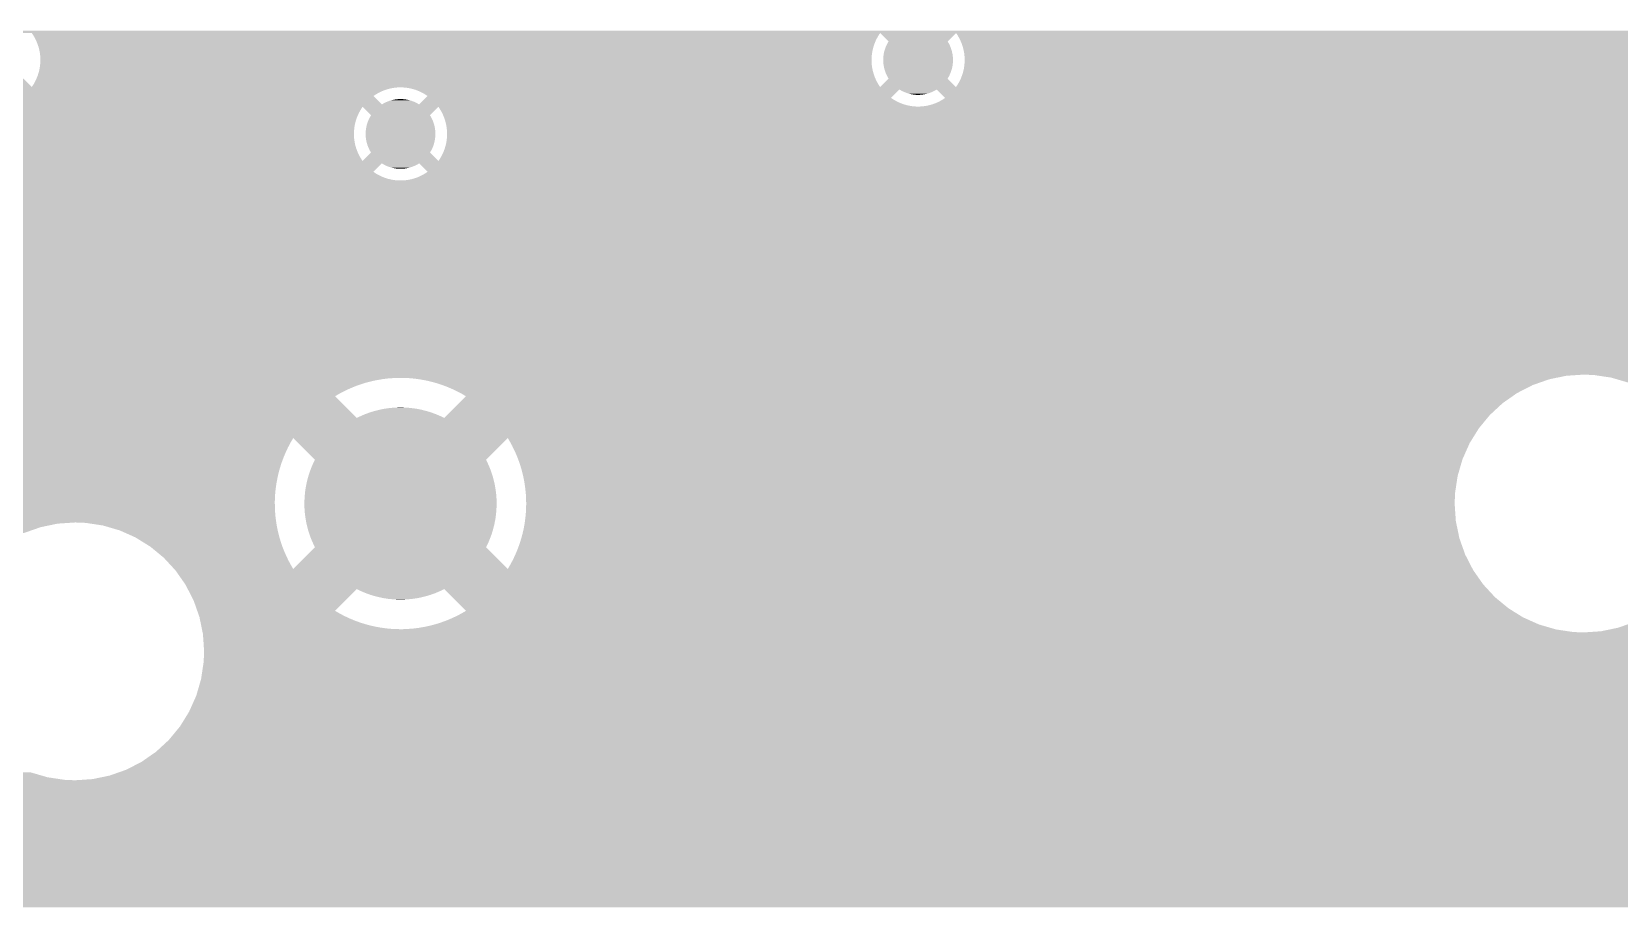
# Model space of a CAD drawing. Extents: x 295 to 953, y 10 to 290.
# Drawn here: x 784.53 to 815.89, y 186.92 to 204.16 of the extents above; entities that cross this region are included whole.
import ezdxf

# ---------------------------------------------------------------- set-up
doc = ezdxf.new("R2010")
doc.units = 0
doc.header["$LTSCALE"] = 5
doc.header["$MEASUREMENT"] = 0
doc.layers.add('GND', color=7, linetype='CONTINUOUS')

msp = doc.modelspace()

# ---------------------------------------------------------------- linework, layer by layer
at = {"layer": 'GND'}
for points in [[(728.494, 204.137), (728.574, 204.186), (862.053, 204.137), (862.053, 204.186)], [(784.556, 204.1), (784.531, 204.137), (801.264, 204.1), (801.289, 204.137)], [(801.455, 203.971), (801.289, 204.137), (802.621, 203.971), (802.787, 204.137)], [(802.813, 204.1), (802.787, 204.137), (862.053, 204.1), (862.053, 204.137)], [(784.566, 204.083), (784.556, 204.1), (801.253, 204.083), (801.264, 204.1)], [(784.59, 204.043), (784.566, 204.083), (801.231, 204.043), (801.253, 204.083)], [(784.599, 204.025), (784.59, 204.043), (801.221, 204.025), (801.231, 204.043)], [(784.619, 203.985), (784.599, 204.025), (801.201, 203.985), (801.221, 204.025)], [(784.627, 203.966), (784.619, 203.985), (801.193, 203.966), (801.201, 203.985)], [(784.644, 203.924), (784.627, 203.966), (801.176, 203.924), (801.193, 203.966)], [(784.65, 203.905), (784.644, 203.924), (801.169, 203.905), (801.176, 203.924)], [(784.665, 203.862), (784.65, 203.905), (801.156, 203.862), (801.169, 203.905)], [(784.67, 203.842), (784.665, 203.862), (801.15, 203.842), (801.156, 203.862)], [(784.681, 203.798), (784.67, 203.842), (801.139, 203.798), (801.15, 203.842)], [(801.37, 203.772), (801.383, 203.817), (802.706, 203.772), (802.693, 203.817)], [(801.383, 203.817), (801.386, 203.826), (802.693, 203.817), (802.69, 203.826)], [(801.386, 203.826), (801.403, 203.871), (802.69, 203.826), (802.673, 203.871)], [(801.403, 203.871), (801.407, 203.879), (802.673, 203.871), (802.67, 203.879)], [(801.407, 203.879), (801.427, 203.922), (802.67, 203.879), (802.649, 203.922)], [(801.427, 203.922), (801.432, 203.93), (802.649, 203.922), (802.645, 203.93)], [(801.432, 203.93), (801.455, 203.971), (802.645, 203.93), (802.621, 203.971)], [(802.846, 204.043), (802.813, 204.1), (862.053, 204.043), (862.053, 204.1)], [(802.875, 203.985), (802.846, 204.043), (862.053, 203.985), (862.053, 204.043)], [(802.9, 203.924), (802.875, 203.985), (862.053, 203.924), (862.053, 203.985)], [(802.921, 203.862), (802.9, 203.924), (862.053, 203.862), (862.053, 203.924)], [(802.937, 203.798), (802.921, 203.862), (862.053, 203.798), (862.053, 203.862)], [(784.685, 203.779), (784.681, 203.798), (801.135, 203.779), (801.139, 203.798)], [(784.693, 203.734), (784.685, 203.779), (801.128, 203.734), (801.135, 203.779)], [(784.695, 203.714), (784.693, 203.734), (801.125, 203.714), (801.128, 203.734)], [(784.7, 203.669), (784.695, 203.714), (801.121, 203.669), (801.125, 203.714)], [(784.695, 203.492), (784.697, 203.517), (801.125, 203.492), (801.122, 203.517)], [(784.697, 203.517), (784.701, 203.558), (801.122, 203.517), (801.12, 203.558)], [(784.7, 203.648), (784.7, 203.669), (801.119, 203.648), (801.121, 203.669)], [(784.702, 203.603), (784.7, 203.648), (801.118, 203.603), (801.119, 203.648)], [(784.701, 203.583), (784.702, 203.603), (801.118, 203.583), (801.118, 203.603)], [(784.701, 203.558), (784.701, 203.583), (801.12, 203.558), (801.118, 203.583)], [(801.349, 203.603), (801.35, 203.651), (802.727, 203.603), (802.725, 203.651)], [(801.351, 203.555), (801.349, 203.603), (802.726, 203.555), (802.727, 203.603)], [(801.35, 203.651), (801.351, 203.66), (802.725, 203.651), (802.725, 203.66)], [(801.351, 203.66), (801.357, 203.707), (802.725, 203.66), (802.719, 203.707)], [(801.351, 203.546), (801.351, 203.555), (802.725, 203.546), (802.726, 203.555)], [(801.357, 203.499), (801.351, 203.546), (802.72, 203.499), (802.725, 203.546)], [(801.357, 203.707), (801.358, 203.716), (802.719, 203.707), (802.718, 203.716)], [(801.358, 203.716), (801.367, 203.763), (802.718, 203.716), (802.708, 203.763)], [(801.367, 203.763), (801.37, 203.772), (802.708, 203.763), (802.706, 203.772)], [(802.949, 203.734), (802.937, 203.798), (862.053, 203.734), (862.053, 203.798)], [(802.956, 203.669), (802.949, 203.734), (862.053, 203.669), (862.053, 203.734)], [(802.951, 203.492), (802.957, 203.558), (862.053, 203.492), (862.053, 203.558)], [(802.958, 203.603), (802.956, 203.669), (862.053, 203.603), (862.053, 203.669)], [(802.957, 203.558), (802.958, 203.603), (862.053, 203.558), (862.053, 203.603)], [(783.033, 203.069), (783.199, 203.235), (784.531, 203.069), (784.365, 203.235)], [(784.599, 203.181), (784.61, 203.203), (801.221, 203.181), (801.209, 203.203)], [(784.61, 203.203), (784.627, 203.24), (801.209, 203.203), (801.193, 203.24)], [(784.627, 203.24), (784.636, 203.263), (801.193, 203.24), (801.183, 203.263)], [(784.636, 203.263), (784.651, 203.301), (801.183, 203.263), (801.17, 203.301)], [(784.651, 203.301), (784.658, 203.325), (801.17, 203.301), (801.161, 203.325)], [(784.658, 203.325), (784.67, 203.364), (801.161, 203.325), (801.15, 203.364)], [(784.67, 203.364), (784.676, 203.388), (801.15, 203.364), (801.143, 203.388)], [(784.676, 203.388), (784.685, 203.427), (801.143, 203.388), (801.135, 203.427)], [(784.685, 203.427), (784.689, 203.452), (801.135, 203.427), (801.13, 203.452)], [(784.689, 203.452), (784.695, 203.492), (801.13, 203.452), (801.125, 203.492)], [(801.289, 203.069), (801.455, 203.235), (802.787, 203.069), (802.621, 203.235)], [(801.358, 203.49), (801.357, 203.499), (802.718, 203.49), (802.72, 203.499)], [(801.368, 203.443), (801.358, 203.49), (802.709, 203.443), (802.718, 203.49)], [(801.37, 203.434), (801.368, 203.443), (802.706, 203.434), (802.709, 203.443)], [(801.383, 203.389), (801.37, 203.434), (802.693, 203.389), (802.706, 203.434)], [(801.386, 203.38), (801.383, 203.389), (802.69, 203.38), (802.693, 203.389)], [(801.403, 203.335), (801.386, 203.38), (802.673, 203.335), (802.69, 203.38)], [(801.406, 203.327), (801.403, 203.335), (802.669, 203.327), (802.673, 203.335)], [(801.427, 203.284), (801.406, 203.327), (802.649, 203.284), (802.669, 203.327)], [(801.431, 203.276), (801.427, 203.284), (802.645, 203.276), (802.649, 203.284)], [(801.455, 203.235), (801.431, 203.276), (802.621, 203.235), (802.645, 203.276)], [(802.855, 203.181), (802.883, 203.24), (862.053, 203.181), (862.053, 203.24)], [(802.883, 203.24), (802.907, 203.301), (862.053, 203.24), (862.053, 203.301)], [(802.907, 203.301), (802.926, 203.364), (862.053, 203.301), (862.053, 203.364)], [(802.926, 203.364), (802.941, 203.427), (862.053, 203.364), (862.053, 203.427)], [(802.941, 203.427), (802.951, 203.492), (862.053, 203.427), (862.053, 203.492)], [(747.562, 203.062), (747.561, 203.069), (862.053, 203.062), (862.053, 203.069)], [(747.562, 203.059), (747.562, 203.062), (791.729, 203.059), (791.794, 203.062)], [(747.563, 203.05), (747.562, 203.059), (791.664, 203.05), (791.729, 203.059)], [(747.564, 203.037), (747.563, 203.05), (791.6, 203.037), (791.664, 203.05)], [(747.566, 203.02), (747.564, 203.037), (791.538, 203.02), (791.6, 203.037)], [(784.172, 202.998), (784.15, 203.02), (791.475, 202.998), (791.537, 203.02)], [(784.15, 203.02), (784.15, 203.02), (791.537, 203.02), (791.538, 203.02)], [(784.199, 202.971), (784.172, 202.998), (791.415, 202.971), (791.475, 202.998)], [(784.229, 202.941), (784.199, 202.971), (791.357, 202.941), (791.415, 202.971)], [(784.264, 202.906), (784.229, 202.941), (791.301, 202.906), (791.357, 202.941)], [(784.278, 202.892), (784.264, 202.906), (791.28, 202.892), (791.301, 202.906)], [(784.316, 202.854), (784.278, 202.892), (791.318, 202.854), (791.28, 202.892)], [(784.531, 203.069), (784.545, 203.089), (801.289, 203.069), (801.275, 203.089)], [(784.545, 203.089), (784.567, 203.123), (801.275, 203.089), (801.253, 203.123)], [(784.567, 203.123), (784.579, 203.145), (801.253, 203.123), (801.24, 203.145)], [(784.579, 203.145), (784.599, 203.181), (801.24, 203.145), (801.221, 203.181)], [(791.86, 203.061), (791.794, 203.062), (862.053, 203.061), (862.053, 203.062)], [(791.925, 203.056), (791.86, 203.061), (862.053, 203.056), (862.053, 203.061)], [(791.99, 203.046), (791.925, 203.056), (862.053, 203.046), (862.053, 203.056)], [(792.054, 203.031), (791.99, 203.046), (862.053, 203.031), (862.053, 203.046)], [(792.089, 203.02), (792.054, 203.031), (862.053, 203.02), (862.053, 203.031)], [(792.117, 203.012), (792.089, 203.02), (801.661, 203.012), (801.67, 203.02)], [(792.178, 202.988), (792.117, 203.012), (801.638, 202.988), (801.661, 203.012)], [(792.237, 202.96), (792.178, 202.988), (801.61, 202.96), (801.638, 202.988)], [(792.294, 202.928), (792.237, 202.96), (801.578, 202.928), (801.61, 202.96)], [(792.349, 202.892), (792.294, 202.928), (801.541, 202.892), (801.578, 202.928)], [(792.311, 202.854), (792.349, 202.892), (801.504, 202.854), (801.541, 202.892)], [(801.704, 203), (801.67, 203.02), (802.373, 203), (802.406, 203.02)], [(801.719, 202.992), (801.704, 203), (802.356, 202.992), (802.373, 203)], [(801.755, 202.975), (801.719, 202.992), (802.322, 202.975), (802.356, 202.992)], [(801.771, 202.968), (801.755, 202.975), (802.304, 202.968), (802.322, 202.975)], [(801.808, 202.954), (801.771, 202.968), (802.27, 202.954), (802.304, 202.968)], [(801.824, 202.948), (801.808, 202.954), (802.251, 202.948), (802.27, 202.954)], [(801.863, 202.937), (801.824, 202.948), (802.215, 202.937), (802.251, 202.948)], [(801.878, 202.932), (801.863, 202.937), (802.195, 202.932), (802.215, 202.937)], [(801.919, 202.925), (801.878, 202.932), (802.16, 202.925), (802.195, 202.932)], [(801.934, 202.922), (801.919, 202.925), (802.138, 202.922), (802.16, 202.925)], [(801.977, 202.917), (801.934, 202.922), (802.104, 202.917), (802.138, 202.922)], [(801.99, 202.915), (801.977, 202.917), (802.076, 202.915), (802.104, 202.917)], [(802.047, 202.914), (801.99, 202.915), (802.047, 202.914), (802.076, 202.915)], [(802.572, 202.854), (802.406, 203.02), (862.053, 202.854), (862.053, 203.02)], [(802.787, 203.069), (802.823, 203.123), (862.053, 203.069), (862.053, 203.123)], [(802.823, 203.123), (802.855, 203.181), (862.053, 203.123), (862.053, 203.181)], [(747.51, 202.506), (747.535, 202.565), (790.969, 202.506), (790.997, 202.565)], [(747.535, 202.565), (747.547, 202.622), (790.997, 202.565), (791.029, 202.622)], [(747.547, 202.622), (747.557, 202.677), (791.029, 202.622), (791.065, 202.677)], [(747.557, 202.677), (747.559, 202.683), (862.053, 202.677), (862.053, 202.683)], [(783.802, 202.683), (783.818, 202.684), (802.058, 202.683), (801.993, 202.684)], [(783.818, 202.684), (783.867, 202.687), (801.993, 202.684), (801.959, 202.687)], [(783.867, 202.687), (783.888, 202.69), (801.959, 202.687), (801.927, 202.69)], [(783.888, 202.69), (783.932, 202.695), (801.927, 202.69), (801.891, 202.695)], [(783.932, 202.695), (783.955, 202.7), (801.891, 202.695), (801.863, 202.7)], [(783.955, 202.7), (783.997, 202.708), (801.863, 202.7), (801.826, 202.708)], [(783.997, 202.708), (784.019, 202.715), (801.826, 202.708), (801.799, 202.715)], [(784.019, 202.715), (784.058, 202.725), (801.799, 202.715), (801.764, 202.725)], [(784.058, 202.725), (784.06, 202.726), (791.446, 202.725), (791.446, 202.726)], [(784.06, 202.726), (784.122, 202.748), (791.446, 202.726), (791.424, 202.748)], [(784.122, 202.748), (784.182, 202.774), (791.424, 202.748), (791.398, 202.774)], [(784.182, 202.774), (784.24, 202.805), (791.398, 202.774), (791.367, 202.805)], [(784.24, 202.805), (784.295, 202.84), (791.367, 202.805), (791.332, 202.84)], [(784.295, 202.84), (784.316, 202.854), (791.332, 202.84), (791.318, 202.854)], [(791.232, 202.511), (791.065, 202.677), (792.397, 202.511), (792.564, 202.677)], [(791.446, 202.725), (791.48, 202.745), (792.183, 202.725), (792.148, 202.745)], [(791.48, 202.745), (791.497, 202.754), (792.148, 202.745), (792.133, 202.754)], [(791.497, 202.754), (791.53, 202.771), (792.133, 202.754), (792.098, 202.771)], [(791.53, 202.771), (791.548, 202.778), (792.098, 202.771), (792.082, 202.778)], [(791.548, 202.778), (791.583, 202.792), (792.082, 202.778), (792.045, 202.792)], [(791.583, 202.792), (791.602, 202.798), (792.045, 202.792), (792.029, 202.798)], [(791.602, 202.798), (791.637, 202.809), (792.029, 202.798), (791.99, 202.809)], [(791.637, 202.809), (791.657, 202.813), (791.99, 202.809), (791.974, 202.813)], [(791.657, 202.813), (791.693, 202.821), (791.974, 202.813), (791.934, 202.821)], [(791.693, 202.821), (791.714, 202.824), (791.934, 202.821), (791.919, 202.824)], [(791.714, 202.824), (791.749, 202.829), (791.919, 202.824), (791.876, 202.829)], [(791.749, 202.829), (791.776, 202.83), (791.876, 202.829), (791.862, 202.83)], [(791.776, 202.83), (791.805, 202.832), (791.862, 202.83), (791.805, 202.832)], [(792.183, 202.725), (792.191, 202.734), (801.764, 202.725), (801.736, 202.734)], [(792.191, 202.734), (792.215, 202.758), (801.736, 202.734), (801.675, 202.758)], [(792.215, 202.758), (792.243, 202.786), (801.675, 202.758), (801.616, 202.786)], [(792.243, 202.786), (792.275, 202.818), (801.616, 202.786), (801.558, 202.818)], [(792.275, 202.818), (792.311, 202.854), (801.558, 202.818), (801.504, 202.854)], [(792.589, 202.639), (792.564, 202.677), (862.053, 202.639), (862.053, 202.677)], [(792.623, 202.583), (792.589, 202.639), (862.053, 202.583), (862.053, 202.639)], [(792.652, 202.524), (792.623, 202.583), (862.053, 202.524), (862.053, 202.583)], [(802.058, 202.683), (802.124, 202.687), (862.053, 202.683), (862.053, 202.687)], [(802.124, 202.687), (802.189, 202.695), (862.053, 202.687), (862.053, 202.695)], [(802.189, 202.695), (802.253, 202.708), (862.053, 202.695), (862.053, 202.708)], [(802.253, 202.708), (802.316, 202.726), (862.053, 202.708), (862.053, 202.726)], [(802.316, 202.726), (802.378, 202.748), (862.053, 202.726), (862.053, 202.748)], [(802.378, 202.748), (802.438, 202.774), (862.053, 202.748), (862.053, 202.774)], [(802.438, 202.774), (802.496, 202.805), (862.053, 202.774), (862.053, 202.805)], [(802.496, 202.805), (802.552, 202.84), (862.053, 202.805), (862.053, 202.84)], [(802.552, 202.84), (802.572, 202.854), (862.053, 202.84), (862.053, 202.854)], [(747.325, 202.188), (747.371, 202.253), (790.896, 202.188), (790.901, 202.253)], [(747.371, 202.253), (747.417, 202.318), (790.901, 202.253), (790.911, 202.318)], [(747.417, 202.318), (747.448, 202.362), (790.911, 202.318), (790.922, 202.362)], [(747.448, 202.362), (747.457, 202.382), (790.922, 202.362), (790.926, 202.382)], [(747.457, 202.382), (747.484, 202.445), (790.926, 202.382), (790.945, 202.445)], [(747.484, 202.445), (747.51, 202.506), (790.945, 202.445), (790.969, 202.506)], [(791.128, 202.199), (791.133, 202.247), (792.502, 202.199), (792.496, 202.247)], [(791.133, 202.247), (791.135, 202.256), (792.496, 202.247), (792.495, 202.256)], [(791.135, 202.256), (791.144, 202.302), (792.495, 202.256), (792.485, 202.302)], [(791.144, 202.302), (791.146, 202.311), (792.485, 202.302), (792.483, 202.311)], [(791.146, 202.311), (791.159, 202.357), (792.483, 202.311), (792.469, 202.357)], [(791.159, 202.357), (791.163, 202.365), (792.469, 202.357), (792.467, 202.365)], [(791.163, 202.365), (791.179, 202.41), (792.467, 202.365), (792.45, 202.41)], [(791.179, 202.41), (791.183, 202.418), (792.45, 202.41), (792.446, 202.418)], [(791.183, 202.418), (791.203, 202.461), (792.446, 202.418), (792.425, 202.461)], [(791.203, 202.461), (791.208, 202.469), (792.425, 202.461), (792.421, 202.469)], [(791.208, 202.469), (791.232, 202.511), (792.421, 202.469), (792.397, 202.511)], [(792.677, 202.463), (792.652, 202.524), (862.053, 202.463), (862.053, 202.524)], [(792.698, 202.401), (792.677, 202.463), (862.053, 202.401), (862.053, 202.463)], [(792.714, 202.338), (792.698, 202.401), (862.053, 202.338), (862.053, 202.401)], [(792.725, 202.273), (792.714, 202.338), (862.053, 202.273), (862.053, 202.338)], [(792.732, 202.208), (792.725, 202.273), (862.053, 202.208), (862.053, 202.273)], [(746.977, 201.928), (747.087, 201.992), (790.92, 201.928), (790.907, 201.992)], [(747.087, 201.992), (747.158, 202.033), (790.907, 201.992), (790.901, 202.033)], [(747.158, 202.033), (747.184, 202.057), (790.901, 202.033), (790.898, 202.057)], [(747.184, 202.057), (747.255, 202.122), (790.898, 202.057), (790.895, 202.122)], [(747.255, 202.122), (747.321, 202.182), (790.895, 202.122), (790.895, 202.182)], [(747.321, 202.182), (747.325, 202.188), (790.895, 202.182), (790.896, 202.188)], [(791.125, 202.143), (791.127, 202.19), (792.504, 202.143), (792.502, 202.19)], [(791.125, 202.142), (791.125, 202.143), (792.504, 202.142), (792.504, 202.143)], [(791.127, 202.095), (791.125, 202.142), (792.502, 202.095), (792.504, 202.142)], [(791.127, 202.19), (791.128, 202.199), (792.502, 202.19), (792.502, 202.199)], [(791.128, 202.086), (791.127, 202.095), (792.501, 202.086), (792.502, 202.095)], [(791.133, 202.038), (791.128, 202.086), (792.496, 202.038), (792.501, 202.086)], [(791.135, 202.029), (791.133, 202.038), (792.494, 202.029), (792.496, 202.038)], [(791.144, 201.983), (791.135, 202.029), (792.485, 201.983), (792.494, 202.029)], [(791.146, 201.974), (791.144, 201.983), (792.483, 201.974), (792.485, 201.983)], [(791.16, 201.928), (791.146, 201.974), (792.47, 201.928), (792.483, 201.974)], [(792.703, 201.903), (792.718, 201.967), (862.053, 201.903), (862.053, 201.967)], [(792.718, 201.967), (792.728, 202.032), (862.053, 201.967), (862.053, 202.032)], [(792.728, 202.032), (792.734, 202.097), (862.053, 202.032), (862.053, 202.097)], [(792.735, 202.142), (792.732, 202.208), (862.053, 202.142), (862.053, 202.208)], [(792.734, 202.097), (792.735, 202.142), (862.053, 202.097), (862.053, 202.142)], [(728.001, 201.803), (727.89, 201.83), (790.959, 201.803), (790.95, 201.83)], [(728.152, 201.766), (728.001, 201.803), (790.976, 201.766), (790.959, 201.803)], [(728.207, 201.743), (728.152, 201.766), (790.986, 201.743), (790.976, 201.766)], [(728.345, 201.685), (728.207, 201.743), (791.016, 201.685), (790.986, 201.743)], [(728.427, 201.65), (728.345, 201.685), (791.038, 201.65), (791.016, 201.685)], [(728.461, 201.629), (728.427, 201.65), (791.051, 201.629), (791.038, 201.65)], [(728.495, 201.608), (728.461, 201.629), (791.065, 201.608), (791.051, 201.629)], [(746.539, 201.83), (746.758, 201.853), (790.95, 201.83), (790.941, 201.853)], [(746.758, 201.853), (746.792, 201.864), (790.941, 201.853), (790.937, 201.864)], [(746.792, 201.864), (746.968, 201.922), (790.937, 201.864), (790.921, 201.922)], [(746.968, 201.922), (746.977, 201.928), (790.921, 201.922), (790.92, 201.928)], [(791.065, 201.608), (791.232, 201.774), (792.564, 201.608), (792.397, 201.774)], [(791.162, 201.92), (791.16, 201.928), (792.467, 201.92), (792.47, 201.928)], [(791.18, 201.875), (791.162, 201.92), (792.45, 201.875), (792.467, 201.92)], [(791.183, 201.867), (791.18, 201.875), (792.446, 201.867), (792.45, 201.875)], [(791.204, 201.824), (791.183, 201.867), (792.426, 201.824), (792.446, 201.867)], [(791.208, 201.816), (791.204, 201.824), (792.421, 201.816), (792.426, 201.824)], [(791.232, 201.774), (791.208, 201.816), (792.397, 201.774), (792.421, 201.816)], [(792.564, 201.608), (792.6, 201.663), (862.053, 201.608), (862.053, 201.663)], [(792.6, 201.663), (792.632, 201.72), (862.053, 201.663), (862.053, 201.72)], [(792.632, 201.72), (792.66, 201.779), (862.053, 201.72), (862.053, 201.779)], [(792.66, 201.779), (792.684, 201.84), (862.053, 201.779), (862.053, 201.84)], [(792.684, 201.84), (792.703, 201.903), (862.053, 201.84), (862.053, 201.903)], [(728.505, 201.602), (728.495, 201.608), (862.053, 201.602), (862.053, 201.608)], [(728.511, 201.598), (728.505, 201.602), (854.53, 201.598), (854.596, 201.602)], [(728.525, 201.59), (728.511, 201.598), (854.465, 201.59), (854.53, 201.598)], [(728.546, 201.577), (728.525, 201.59), (854.401, 201.577), (854.465, 201.59)], [(728.573, 201.56), (728.546, 201.577), (854.34, 201.56), (854.401, 201.577)], [(728.681, 201.493), (728.573, 201.56), (791.38, 201.493), (791.446, 201.56)], [(728.797, 201.393), (728.681, 201.493), (791.28, 201.393), (791.38, 201.493)], [(728.839, 201.357), (728.797, 201.393), (791.335, 201.357), (791.28, 201.393)], [(728.876, 201.325), (728.839, 201.357), (791.392, 201.325), (791.335, 201.357)], [(728.908, 201.298), (728.876, 201.325), (791.449, 201.298), (791.392, 201.325)], [(791.481, 201.54), (791.446, 201.56), (792.149, 201.54), (792.183, 201.56)], [(791.496, 201.531), (791.481, 201.54), (792.132, 201.531), (792.149, 201.54)], [(791.532, 201.514), (791.496, 201.531), (792.099, 201.514), (792.132, 201.531)], [(791.547, 201.507), (791.532, 201.514), (792.081, 201.507), (792.099, 201.514)], [(791.584, 201.493), (791.547, 201.507), (792.046, 201.493), (792.081, 201.507)], [(791.6, 201.487), (791.584, 201.493), (792.027, 201.487), (792.046, 201.493)], [(791.639, 201.476), (791.6, 201.487), (791.992, 201.476), (792.027, 201.487)], [(791.655, 201.472), (791.639, 201.476), (791.972, 201.472), (791.992, 201.476)], [(791.695, 201.464), (791.655, 201.472), (791.937, 201.464), (791.972, 201.472)], [(791.711, 201.461), (791.695, 201.464), (791.915, 201.461), (791.937, 201.464)], [(791.753, 201.456), (791.711, 201.461), (791.88, 201.456), (791.915, 201.461)], [(791.767, 201.455), (791.753, 201.456), (791.853, 201.455), (791.88, 201.456)], [(791.824, 201.453), (791.767, 201.455), (791.824, 201.453), (791.853, 201.455)], [(792.154, 201.287), (792.214, 201.314), (854.225, 201.287), (854.199, 201.314)], [(792.183, 201.559), (792.183, 201.56), (854.338, 201.559), (854.34, 201.56)], [(792.205, 201.537), (792.183, 201.559), (854.276, 201.537), (854.338, 201.559)], [(792.232, 201.511), (792.205, 201.537), (854.216, 201.511), (854.276, 201.537)], [(792.214, 201.314), (792.272, 201.344), (854.199, 201.314), (854.168, 201.344)], [(792.262, 201.48), (792.232, 201.511), (854.158, 201.48), (854.216, 201.511)], [(792.297, 201.445), (792.262, 201.48), (854.103, 201.445), (854.158, 201.48)], [(792.272, 201.344), (792.328, 201.379), (854.168, 201.344), (854.134, 201.379)], [(792.311, 201.431), (792.297, 201.445), (854.082, 201.431), (854.103, 201.445)], [(792.349, 201.393), (792.311, 201.431), (854.119, 201.393), (854.082, 201.431)], [(792.328, 201.379), (792.349, 201.393), (854.134, 201.379), (854.119, 201.393)], [(728.909, 201.297), (728.908, 201.298), (791.451, 201.297), (791.449, 201.298)], [(728.929, 201.273), (728.909, 201.297), (791.513, 201.273), (791.451, 201.297)], [(728.945, 201.254), (728.929, 201.273), (791.575, 201.254), (791.513, 201.273)], [(728.958, 201.239), (728.945, 201.254), (791.639, 201.239), (791.575, 201.254)], [(728.966, 201.229), (728.958, 201.239), (791.704, 201.229), (791.639, 201.239)], [(728.971, 201.224), (728.966, 201.229), (791.769, 201.224), (791.704, 201.229)], [(728.972, 201.223), (728.971, 201.224), (791.835, 201.223), (791.769, 201.224)], [(728.977, 201.216), (728.972, 201.223), (862.053, 201.216), (862.053, 201.223)], [(729.024, 201.162), (728.977, 201.216), (853.831, 201.162), (853.867, 201.216)], [(729.072, 201.104), (729.024, 201.162), (853.799, 201.104), (853.831, 201.162)], [(729.101, 201.071), (729.072, 201.104), (853.783, 201.071), (853.799, 201.104)], [(729.116, 201.045), (729.101, 201.071), (853.771, 201.045), (853.783, 201.071)], [(729.154, 200.984), (729.116, 201.045), (853.747, 200.984), (853.771, 201.045)], [(791.835, 201.223), (791.9, 201.226), (862.053, 201.223), (862.053, 201.226)], [(791.9, 201.226), (791.965, 201.235), (862.053, 201.226), (862.053, 201.235)], [(791.965, 201.235), (792.029, 201.248), (862.053, 201.235), (862.053, 201.248)], [(792.029, 201.248), (792.091, 201.265), (862.053, 201.248), (862.053, 201.265)], [(792.091, 201.265), (792.093, 201.265), (854.248, 201.265), (854.247, 201.265)], [(792.093, 201.265), (792.154, 201.287), (854.247, 201.265), (854.225, 201.287)], [(729.192, 200.921), (729.154, 200.984), (853.728, 200.921), (853.747, 200.984)], [(729.231, 200.858), (729.192, 200.921), (853.713, 200.858), (853.728, 200.921)], [(729.256, 200.816), (729.231, 200.858), (853.706, 200.816), (853.713, 200.858)], [(729.266, 200.793), (729.256, 200.816), (853.703, 200.793), (853.706, 200.816)], [(729.293, 200.727), (729.266, 200.793), (853.697, 200.727), (853.703, 200.793)], [(729.32, 200.662), (729.293, 200.727), (853.696, 200.662), (853.697, 200.727)], [(729.347, 200.596), (729.32, 200.662), (853.7, 200.596), (853.696, 200.662)], [(729.37, 200.54), (729.347, 200.596), (853.707, 200.54), (853.7, 200.596)], [(729.372, 200.531), (729.37, 200.54), (853.708, 200.531), (853.707, 200.54)], [(729.388, 200.467), (729.372, 200.531), (853.721, 200.467), (853.708, 200.531)], [(729.403, 200.404), (729.388, 200.467), (853.739, 200.404), (853.721, 200.467)], [(729.417, 200.342), (729.403, 200.404), (853.761, 200.342), (853.739, 200.404)], [(729.432, 200.282), (729.417, 200.342), (853.787, 200.282), (853.761, 200.342)], [(729.44, 200.249), (729.432, 200.282), (853.805, 200.249), (853.787, 200.282)], [(729.442, 200.224), (729.44, 200.249), (853.818, 200.224), (853.805, 200.249)], [(729.446, 200.168), (729.442, 200.224), (853.853, 200.168), (853.818, 200.224)], [(729.448, 200.148), (729.446, 200.168), (853.867, 200.148), (853.853, 200.168)], [(729.451, 200.099), (729.448, 200.148), (862.053, 200.099), (862.053, 200.148)], [(729.463, 199.952), (729.451, 200.099), (854.101, 199.952), (854.248, 200.099)], [(729.438, 199.642), (729.447, 199.762), (862.053, 199.642), (862.053, 199.762)], [(729.447, 199.763), (729.448, 199.769), (854.571, 199.763), (854.505, 199.769)], [(729.447, 199.762), (729.447, 199.763), (854.636, 199.762), (854.571, 199.763)], [(729.448, 199.769), (729.449, 199.779), (854.505, 199.769), (854.441, 199.779)], [(729.449, 199.779), (729.45, 199.794), (854.441, 199.779), (854.377, 199.794)], [(729.45, 199.794), (729.452, 199.813), (854.377, 199.794), (854.314, 199.813)], [(729.452, 199.813), (729.453, 199.837), (854.314, 199.813), (854.253, 199.837)], [(729.453, 199.837), (729.456, 199.865), (854.253, 199.837), (854.194, 199.865)], [(729.456, 199.865), (729.458, 199.897), (854.194, 199.865), (854.136, 199.897)], [(729.458, 199.897), (729.461, 199.933), (854.136, 199.897), (854.082, 199.933)], [(729.461, 199.933), (729.463, 199.952), (854.082, 199.933), (854.101, 199.952)], [(729.366, 199.352), (729.438, 199.642), (862.053, 199.352), (862.053, 199.642)], [(729.251, 199.077), (729.366, 199.352), (862.053, 199.077), (862.053, 199.352)], [(728.899, 198.597), (729.094, 198.823), (862.053, 198.597), (862.053, 198.823)], [(729.094, 198.823), (729.251, 199.077), (862.053, 198.823), (862.053, 199.077)], [(728.672, 198.403), (728.899, 198.597), (862.053, 198.403), (862.053, 198.597)], [(728.141, 198.134), (728.417, 198.248), (862.053, 198.134), (862.053, 198.248)], [(728.417, 198.248), (728.672, 198.403), (862.053, 198.248), (862.053, 198.403)], [(646.705, 197.908), (646.726, 197.957), (862.053, 197.908), (862.053, 197.957)], [(657.253, 197.742), (657.086, 197.908), (862.053, 197.742), (862.053, 197.908)], [(657.467, 197.957), (657.504, 198.012), (862.053, 197.957), (862.053, 198.012)], [(657.504, 198.012), (657.52, 198.041), (862.053, 198.012), (862.053, 198.041)], [(727.553, 198.041), (727.85, 198.065), (862.053, 198.041), (862.053, 198.065)], [(727.85, 198.065), (728.141, 198.134), (862.053, 198.065), (862.053, 198.134)], [(646.383, 197.506), (646.455, 197.571), (862.053, 197.506), (862.053, 197.571)], [(656.738, 197.571), (656.804, 197.575), (862.053, 197.571), (862.053, 197.575)], [(656.804, 197.575), (656.869, 197.584), (862.053, 197.575), (862.053, 197.584)], [(656.869, 197.584), (656.933, 197.597), (862.053, 197.584), (862.053, 197.597)], [(656.933, 197.597), (656.996, 197.614), (862.053, 197.597), (862.053, 197.614)], [(656.996, 197.614), (657.058, 197.636), (862.053, 197.614), (862.053, 197.636)], [(657.058, 197.636), (657.118, 197.663), (862.053, 197.636), (862.053, 197.663)], [(657.118, 197.663), (657.176, 197.693), (862.053, 197.663), (862.053, 197.693)], [(657.176, 197.693), (657.232, 197.728), (862.053, 197.693), (862.053, 197.728)], [(657.232, 197.728), (657.253, 197.742), (862.053, 197.728), (862.053, 197.742)], [(646.037, 197.343), (646.1, 197.364), (814.739, 197.343), (814.839, 197.364)], [(646.1, 197.364), (646.171, 197.387), (814.839, 197.364), (815.183, 197.387)], [(646.171, 197.387), (646.193, 197.395), (862.053, 197.387), (862.053, 197.395)], [(646.193, 197.395), (646.383, 197.506), (862.053, 197.395), (862.053, 197.506)], [(652.429, 197.339), (652.337, 197.343), (814.72, 197.339), (814.739, 197.343)], [(652.514, 197.323), (652.429, 197.339), (814.638, 197.323), (814.72, 197.339)], [(652.534, 197.318), (652.514, 197.323), (791.667, 197.318), (791.774, 197.323)], [(652.579, 197.31), (652.534, 197.318), (791.559, 197.31), (791.667, 197.318)], [(652.645, 197.297), (652.579, 197.31), (791.456, 197.297), (791.559, 197.31)], [(652.646, 197.296), (652.645, 197.297), (791.453, 197.296), (791.456, 197.297)], [(652.688, 197.278), (652.646, 197.296), (791.346, 197.278), (791.453, 197.296)], [(652.74, 197.256), (652.688, 197.278), (791.241, 197.256), (791.346, 197.278)], [(652.804, 197.229), (652.74, 197.256), (791.137, 197.229), (791.241, 197.256)], [(652.847, 197.21), (652.804, 197.229), (791.075, 197.21), (791.137, 197.229)], [(791.882, 197.322), (791.774, 197.323), (814.635, 197.322), (814.638, 197.323)], [(791.99, 197.317), (791.882, 197.322), (814.61, 197.317), (814.635, 197.322)], [(792.097, 197.307), (791.99, 197.317), (814.562, 197.307), (814.61, 197.317)], [(792.189, 197.294), (792.097, 197.307), (814.501, 197.294), (814.562, 197.307)], [(792.204, 197.292), (792.189, 197.294), (814.495, 197.292), (814.501, 197.294)], [(792.31, 197.273), (792.204, 197.292), (814.441, 197.273), (814.495, 197.292)], [(792.415, 197.249), (792.31, 197.273), (814.373, 197.249), (814.441, 197.273)], [(792.519, 197.221), (792.415, 197.249), (814.293, 197.221), (814.373, 197.249)], [(815.387, 197.379), (815.183, 197.387), (862.053, 197.379), (862.053, 197.387)], [(815.728, 197.328), (815.387, 197.379), (862.053, 197.328), (862.053, 197.379)], [(816.059, 197.231), (815.728, 197.328), (862.053, 197.231), (862.053, 197.328)], [(652.865, 197.197), (652.847, 197.21), (791.034, 197.197), (791.075, 197.21)], [(652.916, 197.161), (652.865, 197.197), (790.932, 197.161), (791.034, 197.197)], [(652.973, 197.12), (652.916, 197.161), (790.833, 197.12), (790.932, 197.161)], [(653.027, 197.082), (652.973, 197.12), (790.748, 197.082), (790.833, 197.12)], [(653.033, 197.076), (653.027, 197.082), (790.735, 197.076), (790.748, 197.082)], [(653.078, 197.027), (653.033, 197.076), (790.639, 197.027), (790.735, 197.076)], [(653.126, 196.974), (653.078, 197.027), (790.545, 196.974), (790.639, 197.027)], [(653.139, 196.959), (653.126, 196.974), (790.521, 196.959), (790.545, 196.974)], [(653.176, 196.919), (653.139, 196.959), (790.561, 196.919), (790.521, 196.959)], [(653.287, 196.729), (653.176, 196.919), (790.752, 196.729), (790.561, 196.919)], [(792.621, 197.188), (792.519, 197.221), (814.2, 197.188), (814.293, 197.221)], [(792.644, 197.18), (792.621, 197.188), (814.176, 197.18), (814.2, 197.188)], [(792.722, 197.151), (792.644, 197.18), (814.12, 197.151), (814.176, 197.18)], [(792.822, 197.109), (792.722, 197.151), (814.039, 197.109), (814.12, 197.151)], [(792.919, 197.064), (792.822, 197.109), (813.949, 197.064), (814.039, 197.109)], [(792.998, 197.022), (792.919, 197.064), (813.869, 197.022), (813.949, 197.064)], [(792.973, 196.825), (793.108, 196.959), (813.586, 196.825), (813.779, 196.959)], [(793.015, 197.014), (792.998, 197.022), (813.856, 197.014), (813.869, 197.022)], [(793.108, 196.959), (793.015, 197.014), (813.779, 196.959), (813.856, 197.014)], [(653.353, 196.531), (653.287, 196.729), (790.95, 196.531), (790.752, 196.729)], [(791.04, 196.573), (791.122, 196.608), (792.589, 196.573), (792.507, 196.608)], [(791.122, 196.608), (791.127, 196.61), (792.507, 196.608), (792.502, 196.61)], [(791.127, 196.61), (791.211, 196.64), (792.502, 196.61), (792.419, 196.64)], [(791.211, 196.64), (791.215, 196.642), (792.419, 196.64), (792.414, 196.642)], [(791.215, 196.642), (791.301, 196.668), (792.414, 196.642), (792.329, 196.668)], [(791.301, 196.668), (791.305, 196.669), (792.329, 196.668), (792.323, 196.669)], [(791.305, 196.669), (791.392, 196.691), (792.323, 196.669), (792.237, 196.691)], [(791.392, 196.691), (791.397, 196.692), (792.237, 196.691), (792.232, 196.692)], [(791.397, 196.692), (791.485, 196.71), (792.232, 196.692), (792.145, 196.71)], [(791.485, 196.71), (791.489, 196.711), (792.145, 196.71), (792.139, 196.711)], [(791.489, 196.711), (791.578, 196.724), (792.139, 196.711), (792.052, 196.724)], [(791.578, 196.724), (791.582, 196.724), (792.052, 196.724), (792.046, 196.724)], [(791.582, 196.724), (791.672, 196.733), (792.046, 196.724), (791.958, 196.733)], [(791.672, 196.733), (791.676, 196.734), (791.958, 196.733), (791.951, 196.734)], [(791.676, 196.734), (791.767, 196.738), (791.951, 196.734), (791.864, 196.738)], [(791.767, 196.738), (791.77, 196.738), (791.864, 196.738), (791.77, 196.738)], [(792.739, 196.591), (792.973, 196.825), (813.333, 196.591), (813.586, 196.825)], [(653.356, 196.52), (653.353, 196.531), (813.274, 196.52), (813.283, 196.531)], [(653.377, 196.325), (653.356, 196.52), (813.113, 196.325), (813.274, 196.52)], [(653.376, 196.209), (653.38, 196.3), (813.041, 196.209), (813.098, 196.3)], [(653.38, 196.3), (653.377, 196.325), (813.098, 196.3), (813.113, 196.325)], [(790.95, 196.531), (791.035, 196.571), (792.679, 196.531), (792.594, 196.571)], [(791.035, 196.571), (791.04, 196.573), (792.594, 196.571), (792.589, 196.573)], [(792.679, 196.531), (792.739, 196.591), (813.283, 196.531), (813.333, 196.591)], [(653.313, 195.945), (653.333, 195.992), (789.591, 195.945), (789.616, 195.992)], [(653.333, 195.992), (653.342, 196.04), (789.616, 195.992), (789.641, 196.04)], [(653.342, 196.04), (653.361, 196.133), (789.641, 196.04), (789.695, 196.133)], [(653.361, 196.133), (653.376, 196.209), (812.994, 196.133), (813.041, 196.209)], [(790.124, 195.704), (789.695, 196.133), (793.505, 195.704), (793.934, 196.133)], [(793.968, 196.075), (793.934, 196.133), (812.958, 196.075), (812.994, 196.133)], [(793.992, 196.032), (793.968, 196.075), (812.931, 196.032), (812.958, 196.075)], [(794.02, 195.98), (793.992, 196.032), (812.909, 195.98), (812.931, 196.032)], [(794.067, 195.884), (794.02, 195.98), (812.865, 195.884), (812.909, 195.98)], [(653.286, 195.883), (653.313, 195.945), (789.562, 195.883), (789.591, 195.945)], [(718.881, 195.879), (718.79, 195.883), (789.56, 195.879), (789.562, 195.883)], [(719.042, 195.847), (718.881, 195.879), (789.545, 195.847), (789.56, 195.879)], [(719.098, 195.836), (719.042, 195.847), (789.541, 195.836), (789.545, 195.847)], [(719.3, 195.749), (719.098, 195.836), (789.504, 195.749), (789.541, 195.836)], [(719.302, 195.748), (719.3, 195.749), (789.504, 195.748), (789.504, 195.749)], [(719.444, 195.647), (719.302, 195.748), (789.466, 195.647), (789.504, 195.748)], [(790.103, 195.66), (790.124, 195.704), (793.527, 195.66), (793.505, 195.704)], [(794.111, 195.785), (794.067, 195.884), (812.822, 195.785), (812.865, 195.884)], [(794.137, 195.717), (794.111, 195.785), (812.791, 195.717), (812.822, 195.785)], [(794.149, 195.685), (794.137, 195.717), (812.782, 195.685), (812.791, 195.717)], [(794.184, 195.583), (794.149, 195.685), (812.752, 195.583), (812.782, 195.685)], [(719.48, 195.622), (719.444, 195.647), (789.458, 195.622), (789.466, 195.647)], [(719.551, 195.544), (719.48, 195.622), (789.434, 195.544), (789.458, 195.622)], [(719.629, 195.459), (719.551, 195.544), (789.41, 195.459), (789.434, 195.544)], [(719.64, 195.44), (719.629, 195.459), (789.405, 195.44), (789.41, 195.459)], [(719.701, 195.335), (719.64, 195.44), (789.382, 195.335), (789.405, 195.44)], [(789.975, 195.306), (789.987, 195.354), (793.655, 195.306), (793.642, 195.354)], [(789.987, 195.354), (790, 195.397), (793.642, 195.354), (793.63, 195.397)], [(790, 195.397), (790.015, 195.444), (793.63, 195.397), (793.614, 195.444)], [(790.015, 195.444), (790.03, 195.486), (793.614, 195.444), (793.6, 195.486)], [(790.03, 195.486), (790.047, 195.533), (793.6, 195.486), (793.582, 195.533)], [(790.047, 195.533), (790.064, 195.574), (793.582, 195.533), (793.566, 195.574)], [(790.064, 195.574), (790.083, 195.619), (793.566, 195.574), (793.545, 195.619)], [(790.083, 195.619), (790.103, 195.66), (793.545, 195.619), (793.527, 195.66)], [(794.214, 195.479), (794.184, 195.583), (812.722, 195.479), (812.752, 195.583)], [(794.236, 195.386), (794.214, 195.479), (812.695, 195.386), (812.722, 195.479)], [(794.239, 195.374), (794.236, 195.386), (812.693, 195.374), (812.695, 195.386)], [(794.26, 195.269), (794.239, 195.374), (812.677, 195.269), (812.693, 195.374)], [(719.74, 195.269), (719.701, 195.335), (789.37, 195.269), (789.382, 195.335)], [(719.753, 195.229), (719.74, 195.269), (789.362, 195.229), (789.37, 195.269)], [(719.778, 195.153), (719.753, 195.229), (789.352, 195.153), (789.362, 195.229)], [(746.631, 195.148), (746.539, 195.153), (789.351, 195.148), (789.352, 195.153)], [(746.763, 195.122), (746.631, 195.148), (789.348, 195.122), (789.351, 195.148)], [(746.847, 195.106), (746.763, 195.122), (789.346, 195.106), (789.348, 195.122)], [(747.05, 195.019), (746.847, 195.106), (789.338, 195.019), (789.346, 195.106)], [(789.926, 195.028), (789.931, 195.077), (793.704, 195.028), (793.698, 195.077)], [(789.931, 195.077), (789.937, 195.122), (793.698, 195.077), (793.692, 195.122)], [(789.937, 195.122), (789.945, 195.17), (793.692, 195.122), (793.684, 195.17)], [(789.945, 195.17), (789.954, 195.214), (793.684, 195.17), (793.676, 195.214)], [(789.954, 195.214), (789.964, 195.263), (793.676, 195.214), (793.665, 195.263)], [(789.964, 195.263), (789.975, 195.306), (793.665, 195.263), (793.655, 195.306)], [(794.276, 195.162), (794.26, 195.269), (812.661, 195.162), (812.677, 195.269)], [(794.288, 195.055), (794.276, 195.162), (812.645, 195.055), (812.661, 195.162)], [(794.289, 195.045), (794.288, 195.055), (812.644, 195.045), (812.645, 195.055)], [(794.295, 194.948), (794.289, 195.045), (812.64, 194.948), (812.644, 195.045)], [(747.055, 195.015), (747.05, 195.019), (789.338, 195.015), (789.338, 195.019)], [(747.206, 194.908), (747.055, 195.015), (789.333, 194.908), (789.338, 195.015)], [(747.229, 194.891), (747.206, 194.908), (789.332, 194.891), (789.333, 194.908)], [(747.276, 194.84), (747.229, 194.891), (789.332, 194.84), (789.332, 194.891)], [(747.375, 194.732), (747.276, 194.84), (789.334, 194.732), (789.332, 194.84)], [(747.378, 194.729), (747.375, 194.732), (789.334, 194.729), (789.334, 194.732)], [(747.439, 194.625), (747.378, 194.729), (789.341, 194.625), (789.334, 194.729)], [(789.916, 194.84), (789.917, 194.89), (793.713, 194.84), (793.712, 194.89)], [(789.917, 194.79), (789.916, 194.84), (793.713, 194.79), (793.713, 194.84)], [(789.917, 194.89), (789.919, 194.934), (793.712, 194.89), (793.711, 194.934)], [(789.918, 194.746), (789.917, 194.79), (793.71, 194.746), (793.713, 194.79)], [(789.922, 194.696), (789.918, 194.746), (793.708, 194.696), (793.71, 194.746)], [(789.919, 194.934), (789.921, 194.984), (793.711, 194.934), (793.707, 194.984)], [(789.921, 194.984), (789.926, 195.028), (793.707, 194.984), (793.704, 195.028)], [(794.291, 194.665), (794.296, 194.772), (812.647, 194.665), (812.64, 194.772)], [(794.297, 194.84), (794.295, 194.948), (812.635, 194.84), (812.64, 194.948)], [(794.296, 194.772), (794.297, 194.84), (812.64, 194.772), (812.635, 194.84)], [(747.49, 194.538), (747.439, 194.625), (789.35, 194.538), (789.341, 194.625)], [(747.496, 194.518), (747.49, 194.538), (789.353, 194.518), (789.35, 194.538)], [(747.513, 194.466), (747.496, 194.518), (789.361, 194.466), (789.353, 194.518)], [(747.521, 194.443), (747.513, 194.466), (785.044, 194.443), (785.388, 194.466)], [(747.544, 194.373), (747.521, 194.443), (784.707, 194.373), (785.044, 194.443)], [(785.593, 194.458), (785.388, 194.466), (789.362, 194.458), (789.361, 194.466)], [(785.905, 194.411), (785.593, 194.458), (789.369, 194.411), (789.362, 194.458)], [(785.934, 194.407), (785.905, 194.411), (789.37, 194.407), (789.369, 194.411)], [(786.265, 194.31), (785.934, 194.407), (789.389, 194.31), (789.37, 194.407)], [(789.925, 194.652), (789.922, 194.696), (793.703, 194.652), (793.708, 194.696)], [(789.931, 194.603), (789.925, 194.652), (793.698, 194.603), (793.703, 194.652)], [(789.937, 194.558), (789.931, 194.603), (793.692, 194.558), (793.698, 194.603)], [(789.945, 194.51), (789.937, 194.558), (793.684, 194.51), (793.692, 194.558)], [(789.953, 194.466), (789.945, 194.51), (793.675, 194.466), (793.684, 194.51)], [(789.964, 194.417), (789.953, 194.466), (793.666, 194.417), (793.675, 194.466)], [(789.974, 194.374), (789.964, 194.417), (793.654, 194.374), (793.666, 194.417)], [(794.248, 194.345), (794.267, 194.451), (812.69, 194.345), (812.668, 194.451)], [(794.267, 194.451), (794.273, 194.496), (812.668, 194.451), (812.659, 194.496)], [(794.273, 194.496), (794.281, 194.558), (812.659, 194.496), (812.655, 194.558)], [(794.281, 194.558), (794.291, 194.665), (812.655, 194.558), (812.647, 194.665)], [(747.559, 194.329), (747.544, 194.373), (784.581, 194.329), (784.707, 194.373)], [(747.566, 194.259), (747.559, 194.329), (784.381, 194.259), (784.581, 194.329)], [(786.276, 194.306), (786.265, 194.31), (789.39, 194.306), (789.389, 194.31)], [(786.511, 194.201), (786.276, 194.306), (789.415, 194.201), (789.39, 194.306)], [(786.58, 194.17), (786.511, 194.201), (789.424, 194.17), (789.415, 194.201)], [(786.697, 194.097), (786.58, 194.17), (789.445, 194.097), (789.424, 194.17)], [(786.862, 193.995), (786.697, 194.097), (789.48, 193.995), (789.445, 194.097)], [(789.987, 194.326), (789.974, 194.374), (793.642, 194.326), (793.654, 194.374)], [(789.999, 194.283), (789.987, 194.326), (793.629, 194.283), (793.642, 194.326)], [(790.015, 194.236), (789.999, 194.283), (793.615, 194.236), (793.629, 194.283)], [(790.029, 194.194), (790.015, 194.236), (793.599, 194.194), (793.615, 194.236)], [(790.047, 194.147), (790.029, 194.194), (793.582, 194.147), (793.599, 194.194)], [(790.064, 194.106), (790.047, 194.147), (793.565, 194.106), (793.582, 194.147)], [(790.084, 194.061), (790.064, 194.106), (793.546, 194.061), (793.565, 194.106)], [(794.163, 194.033), (794.195, 194.136), (812.772, 194.033), (812.736, 194.136)], [(794.195, 194.136), (794.202, 194.158), (812.736, 194.136), (812.728, 194.158)], [(794.202, 194.158), (794.224, 194.24), (812.728, 194.158), (812.712, 194.24)], [(794.224, 194.24), (794.248, 194.345), (812.712, 194.24), (812.69, 194.345)], [(786.873, 193.988), (786.862, 193.995), (789.482, 193.988), (789.48, 193.995)], [(786.987, 193.895), (786.873, 193.988), (789.519, 193.895), (789.482, 193.988)], [(787.106, 193.796), (786.987, 193.895), (789.562, 193.796), (789.519, 193.895)], [(787.139, 193.769), (787.106, 193.796), (789.575, 193.769), (789.562, 193.796)], [(789.695, 193.547), (790.124, 193.976), (793.934, 193.547), (793.505, 193.976)], [(790.102, 194.02), (790.084, 194.061), (793.526, 194.02), (793.546, 194.061)], [(790.124, 193.976), (790.102, 194.02), (793.505, 193.976), (793.526, 194.02)], [(794.038, 193.735), (794.084, 193.833), (812.893, 193.735), (812.843, 193.833)], [(794.084, 193.833), (794.125, 193.932), (812.843, 193.833), (812.808, 193.932)], [(794.125, 193.932), (794.163, 194.033), (812.808, 193.932), (812.772, 194.033)], [(787.203, 193.7), (787.139, 193.769), (789.609, 193.7), (789.575, 193.769)], [(787.291, 193.605), (787.203, 193.7), (789.661, 193.605), (789.609, 193.7)], [(787.344, 193.547), (787.291, 193.605), (789.695, 193.547), (789.661, 193.605)], [(787.363, 193.526), (787.344, 193.547), (813, 193.526), (812.99, 193.547)], [(787.373, 193.515), (787.363, 193.526), (813.008, 193.515), (813, 193.526)], [(787.563, 193.244), (787.373, 193.515), (813.198, 193.244), (813.008, 193.515)], [(793.934, 193.547), (793.988, 193.64), (812.99, 193.547), (812.942, 193.64)], [(793.988, 193.64), (794.038, 193.735), (812.942, 193.64), (812.893, 193.735)], [(787.571, 193.233), (787.563, 193.244), (813.208, 193.233), (813.198, 193.244)], [(787.613, 193.149), (787.571, 193.233), (813.285, 193.149), (813.208, 193.233)], [(787.728, 192.926), (787.613, 193.149), (790.727, 192.926), (790.95, 193.149)], [(787.8, 192.721), (787.728, 192.926), (790.521, 192.721), (790.727, 192.926)], [(791.035, 193.109), (790.95, 193.149), (792.594, 193.109), (792.679, 193.149)], [(791.04, 193.107), (791.035, 193.109), (792.59, 193.107), (792.594, 193.109)], [(791.122, 193.072), (791.04, 193.107), (792.507, 193.072), (792.59, 193.107)], [(791.127, 193.07), (791.122, 193.072), (792.503, 193.07), (792.507, 193.072)], [(791.21, 193.04), (791.127, 193.07), (792.418, 193.04), (792.503, 193.07)], [(791.215, 193.038), (791.21, 193.04), (792.414, 193.038), (792.418, 193.04)], [(791.301, 193.012), (791.215, 193.038), (792.328, 193.012), (792.414, 193.038)], [(791.306, 193.011), (791.301, 193.012), (792.324, 193.011), (792.328, 193.012)], [(791.392, 192.989), (791.306, 193.011), (792.237, 192.989), (792.324, 193.011)], [(791.397, 192.988), (791.392, 192.989), (792.233, 192.988), (792.237, 192.989)], [(791.484, 192.97), (791.397, 192.988), (792.144, 192.97), (792.233, 192.988)], [(791.49, 192.969), (791.484, 192.97), (792.14, 192.969), (792.144, 192.97)], [(791.577, 192.956), (791.49, 192.969), (792.051, 192.956), (792.14, 192.969)], [(791.583, 192.956), (791.577, 192.956), (792.047, 192.956), (792.051, 192.956)], [(791.671, 192.947), (791.583, 192.956), (791.957, 192.947), (792.047, 192.956)], [(791.678, 192.946), (791.671, 192.947), (791.953, 192.946), (791.957, 192.947)], [(791.765, 192.942), (791.678, 192.946), (791.862, 192.942), (791.953, 192.946)], [(791.859, 192.942), (791.765, 192.942), (791.859, 192.942), (791.862, 192.942)], [(792.838, 192.99), (792.679, 193.149), (813.432, 192.99), (813.285, 193.149)], [(793.058, 192.771), (792.838, 192.99), (813.698, 192.771), (813.432, 192.99)], [(787.819, 192.666), (787.8, 192.721), (790.614, 192.666), (790.521, 192.721)], [(787.837, 192.616), (787.819, 192.666), (790.71, 192.616), (790.614, 192.666)], [(787.843, 192.601), (787.837, 192.616), (790.743, 192.601), (790.71, 192.616)], [(787.849, 192.571), (787.843, 192.601), (790.807, 192.571), (790.743, 192.601)], [(787.857, 192.529), (787.849, 192.571), (790.907, 192.529), (790.807, 192.571)], [(787.865, 192.492), (787.857, 192.529), (791.008, 192.492), (790.907, 192.529)], [(792.697, 192.519), (792.797, 192.56), (814.147, 192.519), (814.057, 192.56)], [(792.797, 192.56), (792.861, 192.589), (814.057, 192.56), (813.991, 192.589)], [(792.861, 192.589), (792.895, 192.604), (813.991, 192.589), (813.966, 192.604)], [(792.895, 192.604), (792.991, 192.653), (813.966, 192.604), (813.887, 192.653)], [(792.991, 192.653), (793.084, 192.706), (813.887, 192.653), (813.801, 192.706)], [(793.108, 192.721), (793.058, 192.771), (813.778, 192.721), (813.698, 192.771)], [(793.084, 192.706), (793.108, 192.721), (813.801, 192.706), (813.778, 192.721)], [(787.872, 192.459), (787.865, 192.492), (791.11, 192.459), (791.008, 192.492)], [(787.878, 192.431), (787.872, 192.459), (791.214, 192.431), (791.11, 192.459)], [(787.882, 192.407), (787.878, 192.431), (791.319, 192.407), (791.214, 192.431)], [(787.886, 192.388), (787.882, 192.407), (791.425, 192.388), (791.319, 192.407)], [(787.889, 192.373), (787.886, 192.388), (791.532, 192.373), (791.425, 192.388)], [(787.891, 192.363), (787.889, 192.373), (791.639, 192.363), (791.532, 192.373)], [(787.893, 192.358), (787.891, 192.363), (791.747, 192.358), (791.639, 192.363)], [(787.893, 192.357), (787.893, 192.358), (791.855, 192.357), (791.747, 192.358)], [(787.894, 192.352), (787.893, 192.357), (814.637, 192.352), (814.618, 192.357)], [(787.904, 192.301), (787.894, 192.352), (814.978, 192.301), (814.637, 192.352)], [(787.906, 192.293), (787.904, 192.301), (815.183, 192.293), (814.978, 192.301)], [(787.912, 192.263), (787.906, 192.293), (819.091, 192.263), (819.095, 192.293)], [(787.922, 192.124), (787.912, 192.263), (819.07, 192.124), (819.091, 192.263)], [(791.855, 192.357), (791.962, 192.362), (814.618, 192.357), (814.604, 192.362)], [(791.962, 192.362), (792.07, 192.37), (814.604, 192.362), (814.574, 192.37)], [(792.07, 192.37), (792.177, 192.384), (814.574, 192.37), (814.528, 192.384)], [(792.177, 192.384), (792.283, 192.402), (814.528, 192.384), (814.467, 192.402)], [(792.283, 192.402), (792.388, 192.424), (814.467, 192.402), (814.389, 192.424)], [(792.388, 192.424), (792.481, 192.449), (814.389, 192.424), (814.306, 192.449)], [(792.481, 192.449), (792.492, 192.451), (814.306, 192.449), (814.299, 192.451)], [(792.492, 192.451), (792.595, 192.483), (814.299, 192.451), (814.228, 192.483)], [(792.595, 192.483), (792.697, 192.519), (814.228, 192.483), (814.147, 192.519)], [(815.183, 192.293), (815.527, 192.316), (819.095, 192.293), (819.099, 192.316)], [(815.527, 192.316), (815.864, 192.386), (819.099, 192.316), (819.109, 192.386)], [(815.864, 192.386), (816.089, 192.465), (819.109, 192.386), (819.121, 192.465)], [(787.935, 191.919), (787.922, 192.124), (819.062, 191.919), (819.07, 192.124)], [(787.927, 191.714), (787.935, 191.919), (819.076, 191.714), (819.062, 191.919)], [(787.906, 191.575), (787.927, 191.714), (819.085, 191.575), (819.076, 191.714)], [(787.837, 191.237), (787.876, 191.373), (819.155, 191.237), (819.127, 191.373)], [(787.876, 191.373), (787.906, 191.575), (819.127, 191.373), (819.085, 191.575)], [(787.722, 190.912), (787.78, 191.042), (819.269, 190.912), (819.223, 191.042)], [(787.78, 191.042), (787.837, 191.237), (819.223, 191.042), (819.155, 191.237)], [(787.564, 190.605), (787.639, 190.727), (819.427, 190.605), (819.364, 190.727)], [(787.639, 190.727), (787.722, 190.912), (819.364, 190.727), (819.269, 190.912)], [(787.366, 190.323), (787.458, 190.434), (819.624, 190.323), (819.546, 190.434)], [(787.458, 190.434), (787.564, 190.605), (819.546, 190.434), (819.427, 190.605)], [(786.985, 189.934), (787.131, 190.069), (820.021, 189.934), (819.858, 190.069)], [(787.131, 190.069), (787.238, 190.168), (819.858, 190.069), (819.766, 190.168)], [(787.238, 190.168), (787.366, 190.323), (819.766, 190.168), (819.624, 190.323)], [(786.568, 189.668), (786.702, 189.737), (820.417, 189.668), (820.306, 189.737)], [(786.702, 189.737), (786.863, 189.85), (820.306, 189.737), (820.124, 189.85)], [(786.863, 189.85), (786.985, 189.934), (820.124, 189.85), (820.021, 189.934)], [(771.794, 189.442), (771.774, 189.528), (784.806, 189.442), (784.511, 189.528)], [(771.795, 189.431), (771.794, 189.442), (784.843, 189.431), (784.806, 189.442)], [(771.799, 189.38), (771.795, 189.431), (785.184, 189.38), (784.843, 189.431)], [(785.51, 189.38), (785.732, 189.395), (821.404, 189.38), (821.303, 189.395)], [(785.732, 189.395), (785.906, 189.431), (821.303, 189.395), (821.063, 189.431)], [(785.906, 189.431), (786.07, 189.465), (821.063, 189.431), (820.947, 189.465)], [(786.07, 189.465), (786.248, 189.528), (820.947, 189.465), (820.732, 189.528)], [(786.248, 189.528), (786.395, 189.579), (820.732, 189.528), (820.616, 189.579)], [(786.395, 189.579), (786.568, 189.668), (820.616, 189.579), (820.417, 189.668)], [(771.8, 189.372), (771.799, 189.38), (785.388, 189.372), (785.184, 189.38)], [(771.817, 189.144), (771.8, 189.372), (853.599, 189.144), (853.827, 189.372)], [(771.809, 189.039), (771.813, 189.09), (853.623, 189.039), (853.544, 189.09)], [(771.813, 189.09), (771.817, 189.144), (853.544, 189.09), (853.599, 189.144)], [(785.388, 189.372), (785.51, 189.38), (821.609, 189.372), (821.404, 189.38)], [(771.774, 188.761), (771.776, 188.769), (854.514, 188.761), (854.42, 188.769)], [(771.776, 188.769), (771.779, 188.781), (854.42, 188.769), (854.326, 188.781)], [(771.779, 188.781), (771.783, 188.797), (854.326, 188.781), (854.234, 188.797)], [(771.783, 188.797), (771.788, 188.819), (854.234, 188.797), (854.142, 188.819)], [(771.788, 188.819), (771.792, 188.835), (854.142, 188.819), (854.086, 188.835)], [(771.792, 188.835), (771.793, 188.844), (854.086, 188.835), (854.051, 188.844)], [(771.793, 188.844), (771.795, 188.875), (854.051, 188.844), (853.962, 188.875)], [(771.795, 188.875), (771.798, 188.909), (853.962, 188.875), (853.874, 188.909)], [(771.798, 188.909), (771.801, 188.948), (853.874, 188.909), (853.789, 188.948)], [(771.801, 188.948), (771.805, 188.991), (853.789, 188.948), (853.705, 188.991)], [(771.805, 188.991), (771.809, 189.039), (853.705, 188.991), (853.623, 189.039)], [(771.605, 188.269), (771.721, 188.545), (862.053, 188.269), (862.053, 188.545)], [(771.721, 188.545), (771.773, 188.758), (862.053, 188.545), (862.053, 188.758)], [(771.773, 188.758), (771.774, 188.761), (854.608, 188.758), (854.514, 188.761)], [(771.448, 188.015), (771.605, 188.269), (862.053, 188.015), (862.053, 188.269)], [(771.254, 187.789), (771.448, 188.015), (862.053, 187.789), (862.053, 188.015)], [(770.771, 187.44), (771.026, 187.596), (862.053, 187.44), (862.053, 187.596)], [(771.026, 187.596), (771.254, 187.789), (862.053, 187.596), (862.053, 187.789)], [(602.065, 187.174), (602.088, 187.234), (862.053, 187.174), (862.053, 187.234)], [(769.907, 187.234), (770.205, 187.257), (862.053, 187.234), (862.053, 187.257)], [(770.205, 187.257), (770.495, 187.326), (862.053, 187.257), (862.053, 187.326)], [(770.495, 187.326), (770.771, 187.44), (862.053, 187.326), (862.053, 187.44)], [(602.039, 187.12), (602.065, 187.174), (862.053, 187.12), (862.053, 187.174)], [(649.508, 187.116), (649.416, 187.12), (862.053, 187.116), (862.053, 187.12)], [(649.724, 187.073), (649.508, 187.116), (862.053, 187.073), (862.053, 187.116)], [(649.926, 186.986), (649.724, 187.073), (862.053, 186.986), (862.053, 187.073)], [(650.106, 186.859), (649.926, 186.986), (862.053, 186.859), (862.053, 186.986)]]:
    msp.add_solid(points, dxfattribs=at)

doc.saveas('drawing.dxf')
